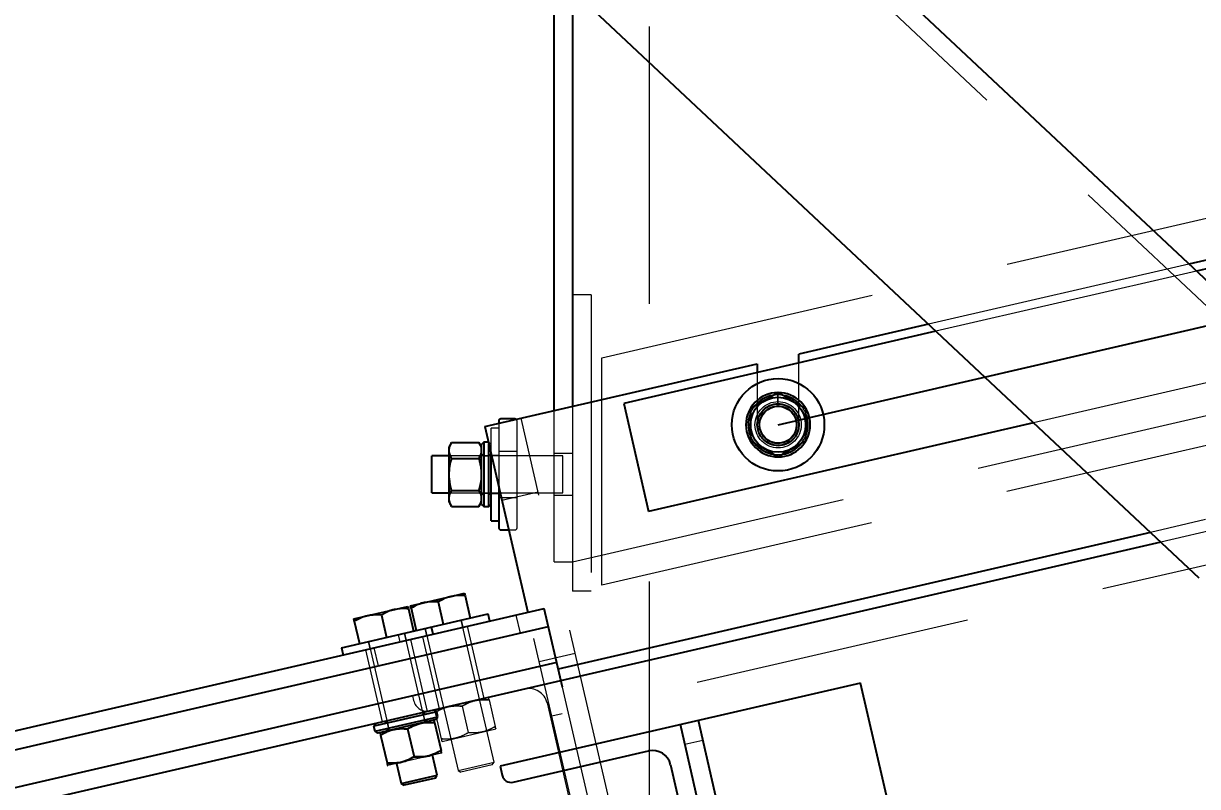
# Model space of a CAD drawing. Header units: millimetres. Extents: x 1293 to 41893, y 1011 to 26911.
# Drawn here: x 11206.4 to 11475.1, y 5547.5 to 5722 of the extents above; entities that cross this region are included whole.
import ezdxf

# ---------------------------------------------------------------- set-up
doc = ezdxf.new("R2010")
doc.units = ezdxf.units.MM
doc.header["$LTSCALE"] = 50
for name, pattern in [('CENTER', [10.16, 6.35, -1.27, 1.27, -1.27]), ('CENTERX2', [20.32, 12.7, -2.54, 2.54, -2.54]), ('HIDDEN', [1.905, 1.27, -0.635])]:
    doc.linetypes.add(name, pattern=pattern)
doc.layers.add('CAPA_1', color=7, linetype='Continuous')
doc.layers.add('STRUC', color=4, linetype='Continuous')
doc.styles.add('SLDTEXTSTYLE0', font='TXT', dxfattribs={"width": 0.75})
doc.dimstyles.new('SLDDIMSTYLE1', dxfattribs={"dimtxt": 100, "dimasz": 100, "dimexe": 0, "dimexo": 0.0625, "dimgap": 25, "dimtad": 2, "dimdec": 4, "dimlfac": 75, "dimzin": 12, "dimdsep": 46, "dimtxsty": 'SLDTEXTSTYLE0', "dimsah": 1, "dimcen": 0.09, "dimadec": 0, "dimazin": 3, "dimtfac": 1, "dimtdec": 0, "dimtofl": 0, "dimtmove": 0, "dimatfit": 3, "dimfxl": 1, "dimfrac": 2, "dimtolj": 1, "dimtzin": 12, "dimarcsym": 0})

# ---------------------------------------------------------------- blocks, each defined once
blk = doc.blocks.new('_D_3')
at = {"layer": 'CAPA_1', "transparency": 16777216}
blk.add_arc((9899.27, 4708.49), 5214.32, 0, 13, dxfattribs=at)
for points in [[(14979.94, 5881.46), (14986.48, 5780.49), (15016.52, 5787.13)], [(15113.58, 4708.49), (15128.01, 4808.64), (15097.24, 4808.34)]]:
    blk.add_solid(points, dxfattribs=at)
at = {"layer": 'CAPA_1', "transparency": 16777216, "insert": (15196.76, 5413.27), "char_height": 100, "attachment_point": 1, "rotation": 276.5, "style": 'SLDTEXTSTYLE0'}
blk.add_mtext('13°', dxfattribs=at)

msp = doc.modelspace()

# ---------------------------------------------------------------- linework, layer by layer
at = {"color": 7, "linetype": 'CENTER', "lineweight": 18}
msp.add_line((11349.534742, 9150.3526874), (11349.534742, 4104.1632693), dxfattribs=at)
at = {"color": 1, "linetype": 'HIDDEN', "lineweight": 18}
for p, q in [((11338.7268163, 5645.549409), (12142.9601497, 5831.2213039)), ((11332.0601497, 5598.8529069), (12149.6268163, 5787.6030444)), ((12142.9601497, 5779.2218957), (11338.7268163, 5593.5500008)), ((12164.923488, 5756.9244224), (11327.2897375, 5563.5414336)), ((11473.0852463, 5666.9896583), (11413.4844737, 5653.2297357)), ((11474.8129287, 5665.3701271), (11415.212156, 5651.6102046)), ((11336.293483, 5659.9195736), (11332.0601497, 5659.9195736)), ((11336.293483, 5659.9195736), (11336.293483, 5592.1862403)), ((11338.7268163, 5593.5500008), (11338.7268163, 5645.549409)), ((11383.8379382, 5630.2333237), (11383.8379382, 5644.3668956)), ((11497.1263855, 5644.4534702), (11437.5256129, 5630.6935476)), ((11374.3129382, 5642.1678761), (11374.3129382, 5630.2333237)), ((11379.0174382, 5637.5990954), (11379.0216048, 5637.0699451)), ((11379.0754382, 5634.5005237), (11379.0754382, 5637.5993237)), ((11379.0216048, 5637.0699451), (11377.7824605, 5636.9467803)), ((11379.0376715, 5635.0295417), (11379.0216048, 5637.0699451)), ((11379.0376715, 5635.0295417), (11379.0418382, 5634.5003914)), ((11380.3398027, 5636.9522278), (11379.0754382, 5637.070157)), ((11327.8268163, 5598.8529069), (11327.8268163, 5633.4541073)), ((11332.0601497, 5634.4314493), (11332.0601497, 5592.1862403)), ((11313.433483, 5623.5594658), (11313.433483, 5629.4362403)), ((11315.1268163, 5629.4362403), (11313.433483, 5629.4362403)), ((11315.1268163, 5630.5220813), (11315.1268163, 5616.2248333)), ((11319.3601497, 5606.6820736), (11319.3601497, 5631.0237403)), ((11367.1516983, 5428.5181296), (11320.2427324, 5631.7031836)), ((11569.7049724, 5629.953653), (11464.2796386, 5605.6142969)), ((11581.7565527, 5629.9432683), (11466.6701076, 5603.3734689)), ((11312.9043163, 5626.2189069), (11312.8195026, 5626.2189069)), ((11312.9043163, 5626.2186786), (11312.8195554, 5626.2186786)), ((11313.433483, 5625.6897403), (11312.9043163, 5626.2189069)), ((11312.9043163, 5625.8515385), (11312.9043163, 5626.2186786)), ((11312.9043163, 5626.2186786), (11313.433483, 5625.6895283)), ((11319.3601497, 5624.1445736), (11315.1268163, 5624.1445736)), ((11329.8268163, 5623.0862403), (11303.7730163, 5623.0862403)), ((11311.1813497, 5623.6492736), (11311.7105163, 5623.1201069)), ((11311.7105163, 5623.1199747), (11311.1813497, 5623.6491249)), ((11311.7105163, 5623.1201069), (11312.9043163, 5623.1201069)), ((11311.7105163, 5623.1199747), (11312.9043163, 5623.1199747)), ((11312.9043163, 5623.1201069), (11313.433483, 5623.6492736)), ((11313.433483, 5623.6491249), (11312.9043163, 5623.1199747)), ((11315.1268163, 5623.1709069), (11313.433483, 5623.1709069)), ((11332.0601497, 5623.6154069), (11327.8268163, 5623.6154069)), ((11329.8268163, 5614.6195736), (11329.8268163, 5623.0862403)), ((11303.7730163, 5614.6195736), (11329.8268163, 5614.6195736)), ((11311.1813497, 5614.0565403), (11311.7105163, 5614.5857069)), ((11311.7105163, 5614.5857069), (11312.9043163, 5614.5857069)), ((11312.9043163, 5614.5857069), (11313.433483, 5614.0565403)), ((11313.433483, 5614.5349069), (11315.1268163, 5614.5349069)), ((11315.1268163, 5613.5612403), (11319.3601497, 5613.5612403)), ((11315.8828445, 5612.9501156), (11324.132511, 5614.8547012)), ((11327.8268163, 5614.0904069), (11332.0601497, 5614.0904069)), ((11317.4521038, 5606.1529069), (11318.830983, 5606.1529069)), ((11327.8268163, 5598.8529069), (11332.0601497, 5598.8529069)), ((11336.293483, 5592.1862403), (11332.0601497, 5592.1862403)), ((11319.0677437, 5586.6755277), (11320.0200365, 5582.5506944)), ((11358.9020317, 5426.613544), (11321.8030205, 5587.3070161)), ((11298.2399956, 5583.6049381), (11298.6209127, 5581.9550048)), ((11298.3224923, 5583.623984), (11305.8216076, 5551.1417469)), ((11314.0712741, 5553.0463325), (11306.5721588, 5585.5285696)), ((11307.0355726, 5583.8976821), (11306.6546555, 5585.5476154)), ((11311.7934554, 5567.6173764), (11307.9842843, 5584.1167095)), ((11292.1352424, 5582.1955448), (11292.5161595, 5580.5456115)), ((11298.277266, 5562.1855445), (11293.580558, 5582.5292222)), ((11294.0439717, 5580.8983347), (11293.6630546, 5582.5482681)), ((11298.8018546, 5564.618029), (11294.9926834, 5581.1173621)), ((11297.6722011, 5581.7359775), (11301.4813723, 5565.2366444)), ((11284.6806002, 5578.7366301), (11288.4897714, 5562.237297)), ((11285.2483947, 5580.6055907), (11285.6293119, 5578.9556574)), ((11285.3308914, 5580.6246366), (11290.0275995, 5560.2809589)), ((11286.5887416, 5579.1771592), (11287.5410344, 5575.052326)), ((11332.6592033, 5577.9215395), (11324.4095367, 5576.0169539)), ((11336.0387649, 5542.8020354), (11329.7128862, 5570.2024268)), ((11295.4217564, 5568.1823592), (11295.6598296, 5567.1511509)), ((11312.7785553, 5567.8448046), (11300.4962724, 5565.0092162)), ((11312.8308097, 5567.8288288), (11312.7785553, 5567.8448046)), ((11300.4962724, 5565.0092162), (11300.4563098, 5564.9719504)), ((11306.7711148, 5565.8478878), (11308.1702253, 5559.7876748)), ((11312.9584067, 5567.2761454), (11314.3574333, 5561.2162955)), ((11326.2001749, 5566.5987422), (11331.1997121, 5544.9433676)), ((11288.9723769, 5562.3487153), (11289.6070177, 5561.9521477)), ((11289.6071465, 5561.9521775), (11288.9725218, 5562.3487487)), ((11297.9226815, 5563.87197), (11298.3192491, 5564.5066107)), ((11298.1912281, 5562.708767), (11297.9226815, 5563.87197)), ((11298.8258689, 5562.3121994), (11298.1912281, 5562.708767)), ((11300.5839068, 5564.4192671), (11301.9829334, 5558.3594171)), ((11286.9844138, 5561.8897578), (11286.5878622, 5561.2551207)), ((11286.8564088, 5560.0919178), (11286.5878622, 5561.2551207)), ((11286.8564088, 5560.0919178), (11287.4910335, 5559.6953465)), ((11289.8755642, 5560.7889447), (11289.4789967, 5560.154304)), ((11289.4791415, 5560.1543374), (11289.8756931, 5560.7889745)), ((11289.6070177, 5561.9521477), (11289.8755642, 5560.7889447)), ((11289.6071465, 5561.9521775), (11289.8756931, 5560.7889745)), ((11302.1627848, 5557.7907579), (11314.4450677, 5560.6263464)), ((11314.4450677, 5560.6263464), (11314.4850303, 5560.6636121)), ((11302.1105305, 5557.8067337), (11302.1627848, 5557.7907579)), ((11361.8829309, 5558.0270584), (11357.7580977, 5557.0747656)), ((11302.0305562, 5555.12735), (11289.7482734, 5552.2917616)), ((11305.8216076, 5551.1417469), (11314.0712741, 5553.0463325)), ((11313.6747066, 5552.4116918), (11306.4562484, 5550.7451794)), ((11313.6747066, 5552.4116918), (11314.0712741, 5553.0463325)), ((11305.8216076, 5551.1417469), (11306.4562484, 5550.7451794))]:
    msp.add_line(p, q, dxfattribs=at)
at = {"color": 7, "linetype": 'CENTERX2'}
msp.add_line((11379.0754382, 5630.2333237), (12093.6134857, 5795.1974302), dxfattribs=at)
at = {"color": 7, "linetype": 'Continuous', "lineweight": 25}
for p, q in [((11327.8268163, 5633.4541073), (11327.8268163, 5727.9529069)), ((11332.0601497, 5727.9529069), (11332.0601497, 5634.4314493)), ((11694.5127809, 5716.0918346), (11474.8129287, 5665.3701271)), ((11517.2205477, 5677.1790955), (11473.0852463, 5666.9896583)), ((11415.212156, 5651.6102046), (11343.7395576, 5635.109455)), ((11413.4844737, 5653.2297357), (11383.8379382, 5646.3852937)), ((11383.8379382, 5644.3668956), (11383.8379382, 5646.3852937)), ((11311.9930658, 5629.798598), (11374.3129382, 5644.1862742)), ((11374.3129382, 5644.1862742), (11374.3129382, 5642.1678761)), ((11343.7395576, 5635.109455), (11349.4533144, 5610.3604554)), ((11311.9930658, 5629.798598), (11321.8030205, 5587.3070161)), ((11315.1268163, 5631.0237403), (11315.1268163, 5630.5220813)), ((11318.830983, 5631.5529069), (11315.655983, 5631.5529069)), ((11437.5256129, 5630.6935476), (11349.4533144, 5610.3604554)), ((11304.3673723, 5626.1850403), (11303.7730163, 5625.1555856)), ((11303.7730163, 5612.5502283), (11303.7730163, 5625.1555856)), ((11304.3673723, 5626.1850403), (11310.5869937, 5626.1850403)), ((11311.1813497, 5625.1555856), (11310.5869937, 5626.1850403)), ((11311.7105163, 5626.2189069), (11311.1813497, 5625.6897403)), ((11311.1813497, 5625.6895283), (11311.7105163, 5626.2186786)), ((11311.1813497, 5625.6897403), (11311.1813497, 5625.6895283)), ((11311.1813497, 5612.0160736), (11311.1813497, 5625.6895283)), ((11312.8195026, 5626.2189069), (11311.7105163, 5626.2189069)), ((11311.7105163, 5626.2186786), (11311.7105163, 5611.4869069)), ((11312.8195554, 5626.2186786), (11311.7105163, 5626.2186786)), ((11312.9043163, 5611.4869069), (11312.9043163, 5625.8515385)), ((11303.7730163, 5623.0862403), (11299.8268163, 5623.0862403)), ((11299.8268163, 5614.6195736), (11299.8268163, 5623.0862403)), ((11304.3675585, 5622.5192963), (11310.5868075, 5622.5192963)), ((11313.433483, 5608.2695736), (11313.433483, 5623.5594658)), ((11315.1268163, 5616.2248333), (11315.1268163, 5606.6820736)), ((11299.8268163, 5614.6195736), (11303.7730163, 5614.6195736)), ((11304.3675585, 5615.1865176), (11310.5868075, 5615.1865176)), ((11303.7730163, 5612.5502283), (11304.3673723, 5611.5207736)), ((11304.3673723, 5611.5207736), (11310.5869937, 5611.5207736)), ((11310.5869937, 5611.5207736), (11311.1813497, 5612.5502283)), ((11311.1813497, 5612.0160736), (11311.7105163, 5611.4869069)), ((11311.7105163, 5611.4869069), (11312.9043163, 5611.4869069)), ((11312.9043163, 5611.4869069), (11313.433483, 5612.0160736)), ((11313.433483, 5608.2695736), (11315.1268163, 5608.2695736)), ((11315.655983, 5606.1529069), (11317.4521038, 5606.1529069)), ((11464.2796386, 5605.6142969), (11328.7605934, 5574.32726)), ((11466.6701076, 5603.3734689), (10942.1028163, 5482.2675673)), ((11304.2754602, 5590.973149), (11307.3249824, 5591.6771867)), ((11294.9504826, 5588.8203083), (11304.1872547, 5590.9527852)), ((11301.2652876, 5589.6962456), (11302.4473256, 5584.5762768)), ((11304.1872547, 5590.9527852), (11304.2754602, 5590.973149)), ((11307.4525375, 5591.1246848), (11308.6345755, 5586.004716)), ((10942.1028163, 5499.6463168), (11325.5635442, 5588.1752014)), ((11279.1436415, 5579.1961974), (11312.7594087, 5586.9570088)), ((11281.9588817, 5585.8209609), (11294.3333815, 5588.6778393)), ((11288.2736867, 5586.6968982), (11289.4557247, 5581.5769294)), ((11294.4609367, 5588.1253374), (11295.6429746, 5583.0053686)), ((11295.0780377, 5588.2678064), (11296.2600756, 5583.1478376)), ((11313.1403259, 5585.3070755), (11312.7594087, 5586.9570088)), ((11329.7128862, 5570.2024268), (11325.5635442, 5588.1752014)), ((10942.1028163, 5495.3016294), (11326.515837, 5584.0503681)), ((11282.0864368, 5585.268459), (11283.2684748, 5580.1484902)), ((11300.148725, 5582.3077281), (11299.7678079, 5583.9576614)), ((11279.1436415, 5579.1961974), (11279.5245586, 5577.5462641)), ((11328.4204226, 5575.8007016), (10942.1028163, 5486.6122546)), ((11397.9566588, 5571.1447538), (11315.4599933, 5552.0988979)), ((11429.5508157, 5434.2954257), (11397.9566588, 5571.1447538)), ((11300.9420595, 5564.5690483), (11300.3074187, 5564.9656159)), ((11300.9420595, 5564.5690483), (11286.5876397, 5561.2550694)), ((11286.8561863, 5560.0918664), (11301.2106061, 5563.4058453)), ((11300.8140385, 5562.7712046), (11287.490827, 5559.6952988)), ((11300.3458286, 5562.6350701), (11300.2935742, 5562.6510459)), ((11300.8140385, 5562.7712046), (11301.2106061, 5563.4058453)), ((11301.2106061, 5563.4058453), (11300.9420595, 5564.5690483)), ((11397.4054114, 5404.1622913), (11360.8331594, 5562.5741187)), ((11286.5876397, 5561.2550694), (11286.9842073, 5561.8897101)), ((11286.8561863, 5560.0918664), (11286.5876397, 5561.2550694)), ((11287.490827, 5559.6952988), (11286.8561863, 5560.0918664)), ((11288.0112913, 5559.8154575), (11287.9713287, 5559.7781917)), ((11294.2861338, 5560.6541291), (11295.7557138, 5554.2886784)), ((11300.4734256, 5562.0823868), (11301.9429218, 5555.7172991)), ((11393.8336998, 5400.8141652), (11356.7083261, 5561.6218259)), ((11288.0989257, 5559.2255084), (11289.568422, 5552.8604207)), ((11301.0796733, 5550.0469851), (11300.0142481, 5554.6618486)), ((11302.0305562, 5555.12735), (11302.0705188, 5555.1646157)), ((11318.4714029, 5548.4494492), (11349.4109523, 5555.592407)), ((11289.696019, 5552.3077374), (11289.7482734, 5552.2917616)), ((11291.7645815, 5552.757263), (11292.8300067, 5548.1423995)), ((11315.4599933, 5552.0988979), (11315.9369016, 5550.0331814)), ((11354.4880784, 5552.4198665), (11361.6310362, 5521.4803171)), ((11292.8300067, 5548.1423995), (11301.0796733, 5550.0469851)), ((11300.6831057, 5549.4123444), (11293.4646475, 5547.745832)), ((11300.6831057, 5549.4123444), (11301.0796733, 5550.0469851)), ((11292.8300067, 5548.1423995), (11293.4646475, 5547.745832))]:
    msp.add_line(p, q, dxfattribs=at)
at = {"color": 1, "linetype": 'HIDDEN', "lineweight": 18, "flags": 128}
for points in [[(11372.6626785, 5627.8629222), (11373.1725929, 5626.7838733), (11373.7444363, 5625.9528203)], [(11384.3431471, 5625.8751667), (11385.0052614, 5626.8304593), (11385.5005684, 5627.8966612)]]:
    msp.add_lwpolyline(points, dxfattribs=at)
at = {"color": 7, "linetype": 'Continuous', "lineweight": 25}
for radius in [10.5833333, 6.3026787, 4.2333333]:
    msp.add_circle((11379.0754382, 5630.2333237), radius, dxfattribs=at)
at = {"color": 1, "linetype": 'HIDDEN', "lineweight": 18}
for radius in [5.2916667, 4.7625, 4.318]:
    msp.add_circle((11379.0754382, 5630.2333237), radius, dxfattribs=at)
at = {"color": 7, "linetype": 'Continuous'}
msp.add_circle((11379.0754382, 5630.2333237), 4.7625, dxfattribs=at)
at = {"color": 7, "linetype": 'Continuous', "lineweight": 25}
for centre, radius, start, end in [((11379.0754382, 5630.2333237), 7.366, 90.451152532, 90), ((11379.0754382, 5630.2333237), 6.8368333, 100.901396155, 139.539531163), ((11379.0754382, 5630.2333237), 6.8368333, 40.664232915, 79.342701919), ((11379.0754382, 5630.2333237), 6.8368333, 160.496757496, 200.286242249), ((11379.0754382, 5630.2333237), 6.8368333, 340.014912726, 19.250768517), ((11315.655983, 5631.0237403), 0.5291667, 90, 180), ((11318.830983, 5631.0237403), 0.5291667, 53.612364155, 90), ((11379.0754382, 5630.2333237), 6.8368333, 218.762561781, 261.250389851), ((11379.0754382, 5630.2333237), 6.8368333, 279.121847314, 320.397874987), ((11315.655983, 5606.6820736), 0.5291667, 180, 270), ((11350.3632451, 5551.4675737), 4.2333333, 13, 103), ((11317.9960183, 5550.508566), 2.11328, 193, 283)]:
    msp.add_arc(centre, radius, start, end, dxfattribs=at)
at = {"color": 1, "linetype": 'HIDDEN', "lineweight": 18}
for centre, radius, start, end in [((11379.0754382, 5630.2333237), 6.8368333, 139.539531163, 160.496757496), ((11379.0754382, 5630.2333237), 4.7963667, 90.451152532, 90), ((11379.0754382, 5630.2333237), 6.8368333, 19.250768517, 40.664232915), ((11379.0754382, 5630.2333237), 4.2672, 90.451152532, 90), ((11318.830983, 5631.0237403), 0.5291667, 0, 53.612364155), ((11379.0754382, 5630.2333237), 6.8368333, 261.250389851, 279.121847314), ((11318.830983, 5606.6820736), 0.5291667, 270, 0), ((11322.0753416, 5565.6464495), 4.2333333, 13, 103), ((11298.7534545, 5567.8653705), 3.175, 193.000000001, 283)]:
    msp.add_arc(centre, radius, start, end, dxfattribs=at)
at = {"color": 7, "linetype": 'Continuous', "lineweight": 25}
for points, knots in [([(11379.0748793, 5637.5657797), (11378.5237682, 5637.2475208), (11377.4095956, 5636.604102), (11375.7588488, 5635.6508192), (11374.180895, 5634.7395733), (11373.2135449, 5634.1809424), (11372.7254382, 5633.8990677)], [0, 0, 0, 0, 0.2646176718, 0.5349733347, 0.7653562273, 1, 1, 1, 1]), ([(11385.4254382, 5633.899713), (11385.1601243, 5634.0528741), (11384.3772372, 5634.5048211), (11383.0292301, 5635.2830021), (11381.1438464, 5636.3714011), (11379.8414741, 5637.1232379), (11379.0748793, 5637.5657797)], [0, 0, 0, 0, 0.1280647744, 0.377893031, 0.6338190398, 1, 1, 1, 1]), ([(11372.7254382, 5633.8990677), (11372.7254382, 5633.2626833), (11372.7254382, 5631.9761134), (11372.7254382, 5630.0699048), (11372.7254382, 5628.2477144), (11372.7254382, 5627.1306061), (11372.7254382, 5626.5669344)], [0, 0, 0, 0, 0.2646061211, 0.5349506065, 0.7653448938, 1, 1, 1, 1]), ([(11385.4254382, 5626.5675797), (11385.4254382, 5627.2039642), (11385.4254382, 5628.490534), (11385.4254382, 5630.3967426), (11385.4254382, 5632.218933), (11385.4254382, 5633.3360413), (11385.4254382, 5633.899713)], [0, 0, 0, 0, 0.2646061211, 0.5349506065, 0.7653448938, 1, 1, 1, 1]), ([(11304.3675585, 5622.5192963), (11304.203734, 5622.8374711), (11303.8725326, 5623.48072), (11303.7513501, 5624.4337512), (11303.9291352, 5625.3447565), (11304.2204037, 5625.90324), (11304.3673723, 5626.1850403)], [0, 0, 0, 0, 0.2646176718, 0.5349733347, 0.7653562273, 1, 1, 1, 1]), ([(11310.5869937, 5626.1850403), (11310.7507863, 5625.866876), (11311.0819234, 5625.2236477), (11311.2030069, 5624.2706273), (11311.0251304, 5623.3596123), (11310.7338048, 5622.8011073), (11310.5868075, 5622.5192963)], [0, 0, 0, 0, 0.2646061211, 0.5349506065, 0.7653448938, 1, 1, 1, 1]), ([(11372.7254382, 5626.5669344), (11373.4920348, 5626.1243915), (11374.7809864, 5625.3803023), (11376.6657425, 5624.2922655), (11378.0145202, 5623.5136398), (11378.8106874, 5623.0540263), (11379.075997, 5622.9008678)], [0, 0, 0, 0, 0.3661794341, 0.6156922034, 0.8719357593, 1, 1, 1, 1]), ([(11379.075997, 5622.9008678), (11379.6271081, 5623.2191266), (11380.7412807, 5623.8625454), (11382.3920275, 5624.8158282), (11383.9699814, 5625.7270741), (11384.9373314, 5626.285705), (11385.4254382, 5626.5675797)], [0, 0, 0, 0, 0.2646176718, 0.5349733347, 0.7653562273, 1, 1, 1, 1]), ([(11304.3675585, 5615.1865176), (11304.150106, 5616.0716812), (11303.7844824, 5617.5599907), (11303.786216, 5619.7362557), (11304.0333024, 5621.2936444), (11304.2840133, 5622.2129521), (11304.3675585, 5622.5192963)], [0, 0, 0, 0, 0.3661794341, 0.6156922034, 0.8719357593, 1, 1, 1, 1]), ([(11310.5868075, 5622.5192963), (11310.6703549, 5622.2129472), (11310.9168865, 5621.3089735), (11311.1666641, 5619.7524746), (11311.1736467, 5617.5754849), (11310.8042434, 5616.071679), (11310.5868075, 5615.1865176)], [0, 0, 0, 0, 0.1280647744, 0.377893031, 0.6338190398, 1, 1, 1, 1]), ([(11304.3673723, 5611.5207736), (11304.2035797, 5611.8389378), (11303.8724426, 5612.4821661), (11303.7513591, 5613.4351866), (11303.9292356, 5614.3462016), (11304.2205612, 5614.9047066), (11304.3675585, 5615.1865176)], [0, 0, 0, 0, 0.2646061211, 0.5349506065, 0.7653448938, 1, 1, 1, 1]), ([(11310.5868075, 5615.1865176), (11310.750632, 5614.8683428), (11311.0818334, 5614.2250939), (11311.2030159, 5613.2720627), (11311.0252307, 5612.3610573), (11310.7339623, 5611.8025739), (11310.5869937, 5611.5207736)], [0, 0, 0, 0, 0.2646176718, 0.5349733347, 0.7653562273, 1, 1, 1, 1]), ([(11307.3249824, 5591.6771867), (11307.3322698, 5591.6456217), (11307.3465722, 5591.5836711), (11307.4176669, 5591.2757259), (11307.4525375, 5591.1246848)], [0, 0, 0, 0, 0.5095195514, 1, 1, 1, 1]), ([(11298.0000048, 5589.524346), (11297.6571441, 5589.4300938), (11296.6342661, 5589.1489053), (11295.6994865, 5588.6196557), (11295.0780377, 5588.2678064)], [0, 0, 0, 0, 0.3351922062, 1, 1, 1, 1]), ([(11301.2652876, 5589.6962456), (11301.0580268, 5589.7143068), (11299.990838, 5589.807304), (11298.9372106, 5589.6618859), (11298.0882103, 5589.5447098)], [0, 0, 0, 0, 0.1942119601, 1, 1, 1, 1]), ([(11304.1872547, 5590.9527852), (11303.844394, 5590.858533), (11302.821516, 5590.5773445), (11301.8867364, 5590.0480949), (11301.2652876, 5589.6962456)], [0, 0, 0, 0, 0.3351922062, 1, 1, 1, 1]), ([(11307.4525375, 5591.1246848), (11307.2452767, 5591.142746), (11306.1780879, 5591.2357432), (11305.1244605, 5591.0903251), (11304.2754602, 5590.973149)], [0, 0, 0, 0, 0.19421196005, 1, 1, 1, 1]), ([(11285.0084039, 5586.5249986), (11284.6655432, 5586.4307464), (11283.6426652, 5586.1495579), (11282.7078856, 5585.6203083), (11282.0864368, 5585.268459)], [0, 0, 0, 0, 0.3351922062, 1, 1, 1, 1]), ([(11288.2736867, 5586.6968982), (11288.0664259, 5586.7149594), (11286.9992371, 5586.8079566), (11285.9456098, 5586.6625386), (11285.0966094, 5586.5453624)], [0, 0, 0, 0, 0.1942119601, 1, 1, 1, 1]), ([(11291.1956539, 5587.9534378), (11290.8527931, 5587.8591856), (11289.8299151, 5587.5779971), (11288.8951355, 5587.0487475), (11288.2736867, 5586.6968982)], [0, 0, 0, 0, 0.3351922062, 1, 1, 1, 1]), ([(11294.4609367, 5588.1253374), (11294.2536758, 5588.1433986), (11293.186487, 5588.2363958), (11292.1328597, 5588.0909778), (11291.2838593, 5587.9738016)], [0, 0, 0, 0, 0.1942119601, 1, 1, 1, 1]), ([(11294.3333815, 5588.6778393), (11294.3406689, 5588.6462743), (11294.3549713, 5588.5843237), (11294.4260661, 5588.2763785), (11294.4609367, 5588.1253374)], [0, 0, 0, 0, 0.50951955136, 1, 1, 1, 1]), ([(11295.0780377, 5588.2678064), (11295.051908, 5588.3809865), (11294.9792438, 5588.6957297), (11294.9617108, 5588.7716735), (11294.9504826, 5588.8203083)], [0, 0, 0, 0, 0.35959504835, 1, 1, 1, 1]), ([(11282.0864368, 5585.268459), (11282.0603071, 5585.3816391), (11281.987643, 5585.6963823), (11281.97011, 5585.7723261), (11281.9588817, 5585.8209609)], [0, 0, 0, 0, 0.3595950484, 1, 1, 1, 1]), ([(11294.2861338, 5560.6541291), (11294.786304, 5560.9377034), (11295.7974915, 5561.5110018), (11297.3788153, 5562.0003477), (11298.9564915, 5562.1820275), (11299.9647018, 5562.1158026), (11300.4734256, 5562.0823868)], [0, 0, 0, 0, 0.2646061211, 0.5349506065, 0.7653448938, 1, 1, 1, 1]), ([(11300.4734256, 5562.0823868), (11300.454909, 5562.162591), (11300.4002702, 5562.3992574), (11300.3474208, 5562.6281735), (11300.3531403, 5562.6033996), (11300.3550197, 5562.5952588)], [0, 0, 0, 0, 0.2560436476, 0.755532585, 1, 1, 1, 1]), ([(11287.9800394, 5559.7404618), (11287.9782025, 5559.7484182), (11287.972302, 5559.7739762), (11288.0248463, 5559.5463816), (11288.08041, 5559.3057087), (11288.0989257, 5559.2255084)], [0, 0, 0, 0, 0.2315942222, 0.7439414361, 1, 1, 1, 1]), ([(11288.0989257, 5559.2255084), (11288.5991067, 5559.509118), (11289.6103145, 5560.0824871), (11291.1916342, 5560.5719337), (11292.7692735, 5560.7536987), (11293.7774345, 5560.6875211), (11294.2861338, 5560.6541291)], [0, 0, 0, 0, 0.2646176718, 0.5349733347, 0.7653562273, 1, 1, 1, 1]), ([(11295.7557138, 5554.2886784), (11295.2555436, 5554.0051041), (11294.2443561, 5553.4318057), (11292.6630322, 5552.9424598), (11291.0853561, 5552.76078), (11290.0771458, 5552.8270049), (11289.568422, 5552.8604207)], [0, 0, 0, 0, 0.2646061211, 0.5349506065, 0.7653448938, 1, 1, 1, 1]), ([(11289.568422, 5552.8604207), (11290.1423079, 5552.824779), (11291.302524, 5552.7527225), (11292.938364, 5553.0060158), (11294.4360174, 5553.534238), (11295.3131361, 5554.0356668), (11295.7557138, 5554.2886784)], [0, 0, 0, 0, 0.2646176718, 0.5349733347, 0.76535622725, 1, 1, 1, 1]), ([(11301.9429218, 5555.7172991), (11301.4427409, 5555.4336895), (11300.4315331, 5554.8603204), (11298.8502134, 5554.3708738), (11297.2725741, 5554.1891088), (11296.2644131, 5554.2552864), (11295.7557138, 5554.2886784)], [0, 0, 0, 0, 0.2646176718, 0.5349733347, 0.7653562273, 1, 1, 1, 1]), ([(11295.7557138, 5554.2886784), (11296.3295747, 5554.2530637), (11297.4897414, 5554.1810619), (11299.125541, 5554.4344475), (11300.6231901, 5554.9627625), (11301.5003325, 5555.4642553), (11301.9429218, 5555.7172991)], [0, 0, 0, 0, 0.2646061211, 0.5349506065, 0.7653448938, 1, 1, 1, 1]), ([(11302.0618082, 5555.2023456), (11302.0636451, 5555.1943893), (11302.0695456, 5555.1688313), (11302.0170013, 5555.3964258), (11301.9614375, 5555.6370988), (11301.9429218, 5555.7172991)], [0, 0, 0, 0, 0.2315942222, 0.7439414361, 1, 1, 1, 1]), ([(11289.568422, 5552.8604207), (11289.5869386, 5552.7802165), (11289.6415774, 5552.5435501), (11289.6944268, 5552.314634), (11289.6887073, 5552.3394079), (11289.6868279, 5552.3475487)], [0, 0, 0, 0, 0.2560436476, 0.755532585, 1, 1, 1, 1])]:
    msp.add_open_spline(points, degree=3, knots=knots, dxfattribs=at)
at = {"color": 1, "linetype": 'HIDDEN', "lineweight": 18}
for points, knots in [([(11312.9584067, 5567.2761454), (11312.9398901, 5567.3563497), (11312.8852513, 5567.5930161), (11312.8324019, 5567.8219322), (11312.8381214, 5567.7971583), (11312.8400008, 5567.7890175)], [0, 0, 0, 0, 0.2560436476, 0.755532585, 1, 1, 1, 1]), ([(11300.4650205, 5564.9342205), (11300.4631836, 5564.9421769), (11300.4572831, 5564.9677349), (11300.5098274, 5564.7401403), (11300.5653911, 5564.4994674), (11300.5839068, 5564.4192671)], [0, 0, 0, 0, 0.23159422221, 0.7439414361, 1, 1, 1, 1]), ([(11306.7711148, 5565.8478878), (11306.197254, 5565.8835025), (11305.0370872, 5565.9555043), (11303.4012877, 5565.7021186), (11301.9036385, 5565.1738037), (11301.0264962, 5564.6723109), (11300.5839068, 5564.4192671)], [0, 0, 0, 0, 0.26460612106, 0.53495060651, 0.76534489377, 1, 1, 1, 1]), ([(11300.5839068, 5564.4192671), (11301.0840878, 5564.7028767), (11302.0952956, 5565.2762458), (11303.6766153, 5565.7656924), (11305.2542546, 5565.9474574), (11306.2624156, 5565.8812798), (11306.7711148, 5565.8478878)], [0, 0, 0, 0, 0.2646176718, 0.5349733347, 0.7653562273, 1, 1, 1, 1]), ([(11312.9584067, 5567.2761454), (11312.3845207, 5567.3117872), (11311.2243047, 5567.3838436), (11309.5884647, 5567.1305503), (11308.0908113, 5566.6023281), (11307.2136926, 5566.1008994), (11306.7711148, 5565.8478878)], [0, 0, 0, 0, 0.2646176718, 0.5349733347, 0.76535622725, 1, 1, 1, 1]), ([(11306.7711148, 5565.8478878), (11307.2712851, 5566.1314621), (11308.2824726, 5566.7047605), (11309.8637964, 5567.1941064), (11311.4414726, 5567.3757862), (11312.4496829, 5567.3095613), (11312.9584067, 5567.2761454)], [0, 0, 0, 0, 0.26460612106, 0.53495060651, 0.76534489377, 1, 1, 1, 1]), ([(11308.1702253, 5559.7876748), (11307.670055, 5559.5041004), (11306.6588675, 5558.930802), (11305.0775437, 5558.4414562), (11303.4998675, 5558.2597763), (11302.4916572, 5558.3260013), (11301.9829334, 5558.3594171)], [0, 0, 0, 0, 0.2646061211, 0.5349506065, 0.7653448938, 1, 1, 1, 1]), ([(11314.3574333, 5561.2162955), (11313.8572523, 5560.9326858), (11312.8460445, 5560.3593167), (11311.2647248, 5559.8698702), (11309.6870855, 5559.6881051), (11308.6789245, 5559.7542828), (11308.1702253, 5559.7876748)], [0, 0, 0, 0, 0.2646176718, 0.5349733347, 0.7653562273, 1, 1, 1, 1]), ([(11314.4763196, 5560.701342), (11314.4781565, 5560.6933856), (11314.484057, 5560.6678277), (11314.4315127, 5560.8954222), (11314.375949, 5561.1360952), (11314.3574333, 5561.2162955)], [0, 0, 0, 0, 0.2315942222, 0.7439414361, 1, 1, 1, 1]), ([(11301.9829334, 5558.3594171), (11302.0014501, 5558.2792128), (11302.0560888, 5558.0425464), (11302.1089382, 5557.8136303), (11302.1032187, 5557.8384042), (11302.1013393, 5557.846545)], [0, 0, 0, 0, 0.2560436476, 0.755532585, 1, 1, 1, 1])]:
    msp.add_open_spline(points, degree=3, knots=knots, dxfattribs=at)
at = {"layer": 'STRUC', "linetype": 'HIDDEN', "lineweight": 18}
msp.add_line((12191.2837655, 4987.947163), (10994.783654, 6109.5475746), dxfattribs=at)
at = {"layer": 'STRUC', "linetype": 'Continuous', "lineweight": 25}
for p, q in [((11512.5419446, 5630.0029095), (11067.7544234, 6046.9471807)), ((11475.4679426, 5595.1263695), (11031.8146532, 6011.0074105))]:
    msp.add_line(p, q, dxfattribs=at)

# ---------------------------------------------------------------- dimensions: what is measured, and where the dimension line sits
at = {"layer": 'CAPA_1'}
dim = msp.add_angular_dim_2l(base=(15080.062669, 5298.7701303), line1=((16421.6646746, 4708.4929069), (6449.8953906, 4708.4929069)), line2=((16705.6180701, 6279.8631045), (11026.6060803, 4968.759879)), dimstyle='SLDDIMSTYLE1', dxfattribs=at)
dim.commit()
dim.dimension.update_dxf_attribs({"geometry": '_D_3', "text_midpoint": (15080.062669, 5298.7701303), "dimtype": 162})

doc.saveas('drawing.dxf')
